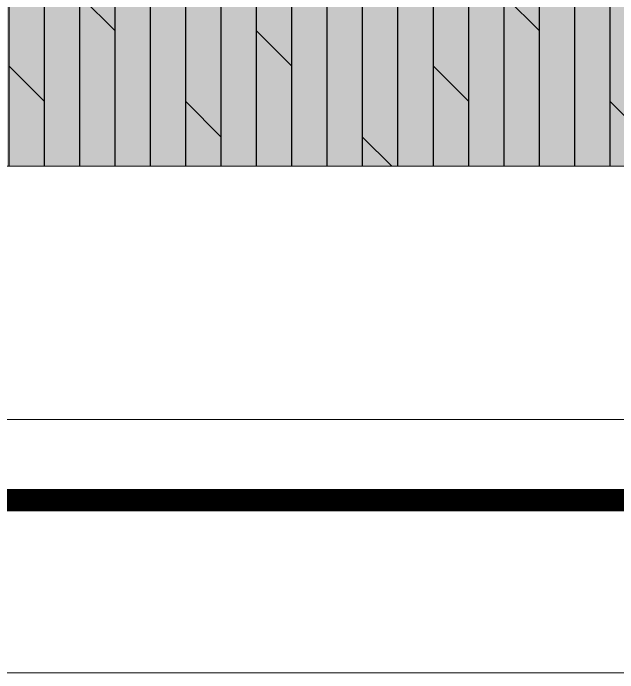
# Model space of a CAD drawing. Header units: millimetres. Extents: x -2842 to 18480, y -2414 to 14540.
# Drawn here: x 8425 to 9511, y -2140 to -955 of the extents above; entities that cross this region are included whole.
import ezdxf

# ---------------------------------------------------------------- set-up
doc = ezdxf.new("R2010")
doc.units = ezdxf.units.MM
doc.header["$LTSCALE"] = 150
doc.linetypes.add('DASHED', pattern=[0.75, 0.5, -0.25])
doc.layers.add('ad-Primary Roof', color=5, linetype='Continuous', true_color=0x0000ff)
doc.layers.add('ad-Verandah', color=7, linetype='Continuous', true_color=0xa57c52)

# ---------------------------------------------------------------- blocks, each defined once
blk = doc.blocks.new('zw$6CCD')
at = {"layer": 'ad-Verandah', "transparency": 33554534}
h = blk.add_hatch(color=256, dxfattribs=at)
h.dxf.hatch_style = 1
h.paths.add_polyline_path([(6195, -13620), (12120, -13620), (12120, -4745), (13640, -4745), (13640, -8875), (14550, -8875), (14550, -14850), (6195, -14850)])
at = {"layer": 'ad-Verandah', "transparency": 33554687}
h = blk.add_hatch(dxfattribs=at)
h.set_pattern_fill('DOLMIT', color=256, scale=10, angle=90)
h.set_pattern_definition([(90, (6195, -14830), (-63.5, 2e-14), []), (135, (6195, -14830), (-127, -127), [89.8026, -179.605])])
h.paths.add_polyline_path([(6195, -13620), (12120, -13620), (12120, -4745), (13640, -4745), (13640, -8875), (14550, -8875), (14550, -14850), (6195, -14850)])
at = {"layer": 'ad-Verandah', "lineweight": 9}
for points in [[(6195, -13620), (12120, -13620), (12120, -4745), (13640, -4745), (13640, -8875), (14550, -8875), (14550, -14850), (6195, -14850)], [(6195, -14850), (6195, -15305), (9625, -15305), (9625, -14850)], [(6195, -15305), (6195, -15760), (9625, -15760), (9625, -15305)]]:
    blk.add_lwpolyline(points, close=True, dxfattribs=at)
blk = doc.blocks.new('A$Ca594aa6c')
at = {"layer": 'ad-Primary Roof', "linetype": 'DASHED', "ltscale": 2, "const_width": 40}
blk.add_lwpolyline([(12570, -15450), (2380, -15450), (7475, -10550)], close=True, dxfattribs=at)
blk = doc.blocks.new('1625W-Roof Plan')
at = {"rotation": 360}
blk.add_blockref('A$Ca594aa6c', (0, 13620), dxfattribs=at)

msp = doc.modelspace()

# ---------------------------------------------------------------- block references
at = {"layer": 'ad-Verandah'}
msp.add_blockref('zw$6CCD', (0, 13620), dxfattribs=at)

# ---------------------------------------------------------------- next in the draw order: block references
msp.add_blockref('1625W-Roof Plan', (0, 0))

doc.saveas('drawing.dxf')
